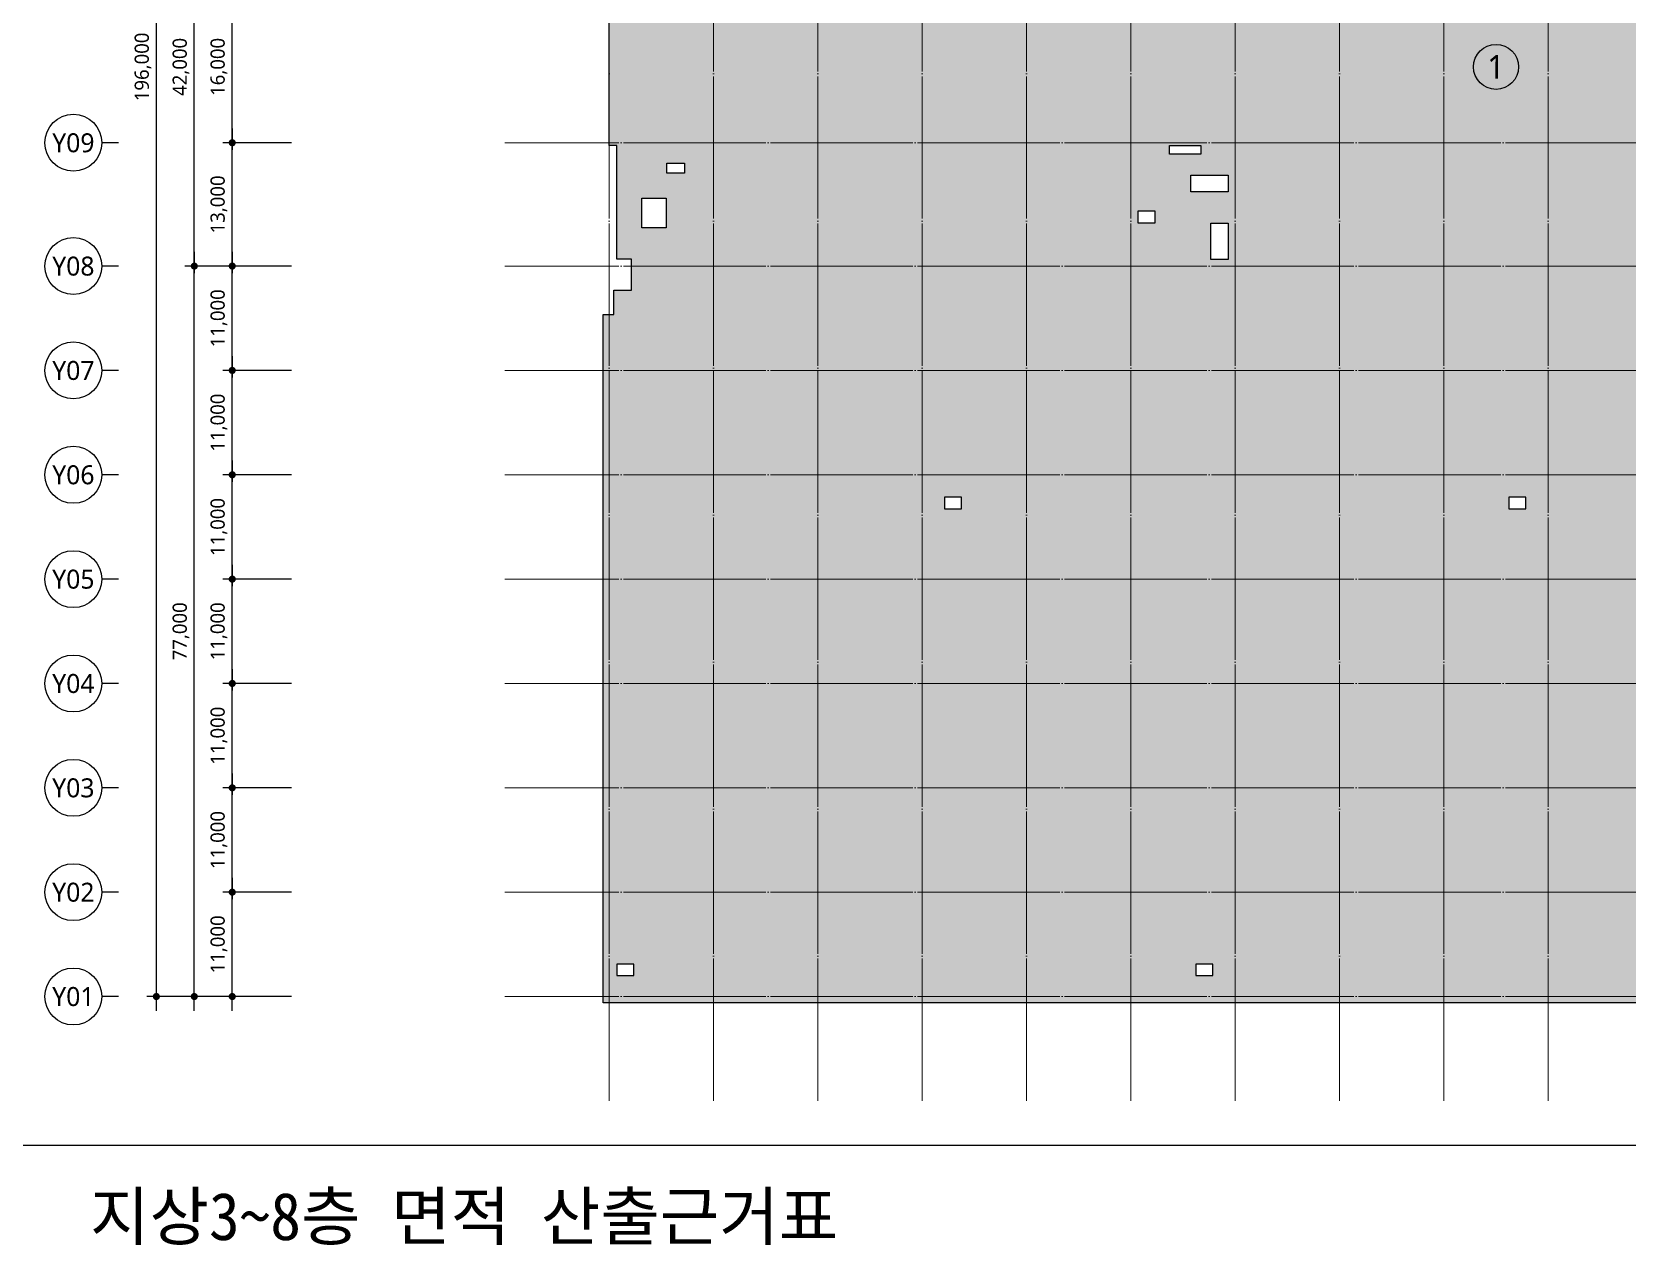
# Model space of a CAD drawing. Header units: millimetres. Extents: x 1877297 to 3504506, y 1389503 to 1925703.
# Drawn here: x 3093044 to 3261235, y 1662071 to 1789960 of the extents above; entities that cross this region are included whole.
import ezdxf
from ezdxf.enums import TextEntityAlignment as Align

# ---------------------------------------------------------------- set-up
doc = ezdxf.new("R2010")
doc.units = ezdxf.units.MM
doc.header["$LTSCALE"] = 5
doc.header["$MEASUREMENT"] = 0
doc.header["$PDSIZE"] = -10
doc.linetypes.add('CEN', pattern=[62, 60, -1, 0, -1])
doc.layers.get('0').update_dxf_attribs({"linetype": 'CONTINUOUS'})
doc.layers.get('Defpoints').update_dxf_attribs({"color": 153, "linetype": 'CONTINUOUS'})
for name, color, linetype, lineweight in [('A-AREA-LIN1', 4, 'CONTINUOUS', 25), ('A-AXIS-BUBL', 7, 'CONTINUOUS', 25), ('A-AXIS-LINE', 1, 'CEN', 15), ('A-DIMS', 7, 'CONTINUOUS', 25), ('A-XXXX-HATC', 8, 'CONTINUOUS', 18), ('A-XXXX-TABL', 7, 'CONTINUOUS', 25), ('A-XXXX-TXT2', 3, 'CONTINUOUS', 25)]:
    doc.layers.add(name, color=color, linetype=linetype, lineweight=lineweight)
doc.layers.add('AA-AREA', color=7, linetype='CONTINUOUS')
doc.styles.add('HY울릉도L', font='')
doc.styles.add('돋움', font='')
doc.styles.add('맑은고딕', font='malgun.ttf')
doc.styles.get('HY울릉도L').set_extended_font_data('HYwulM')
doc.styles.get('돋움').set_extended_font_data('DotumChe')
doc.dimstyles.new('CDIM', dxfattribs={"dimtxt": 3, "dimasz": 1.5, "dimexe": 2, "dimexo": 1, "dimgap": 1, "dimtad": 1, "dimdec": 0, "dimrnd": 0.5, "dimzin": 0, "dimdsep": 32, "dimlunit": 6, "dimtxsty": 'HY울릉도L', "dimblk1": '_CIDOT', "dimblk2": '_CIDOT', "dimsah": 1, "dimcen": 5.5, "dimclrd": 2, "dimclre": 2, "dimclrt": 7, "dimadec": 0, "dimazin": 0, "dimtfac": 1, "dimtdec": 0, "dimtix": 1, "dimtmove": 2, "dimatfit": 1, "dimldrblk": '_CIDOT', "dimfxl": 1, "dimtolj": 1, "dimtzin": 0, "dimlwd": -1, "dimarcsym": 0})

# ---------------------------------------------------------------- blocks, each defined once
blk = doc.blocks.new('면적중심선')
at = {"layer": 'A-AXIS-LINE', "ltscale": 50}
for points in [[(676821, 1781471), (676821, 1999471)], [(687821, 1781471), (687821, 1999471)], [(698821, 1781471), (698821, 1999471)], [(709821, 1781471), (709821, 1999471)], [(720821, 1781471), (720821, 1999471)], [(731821, 1781471), (731821, 1999471)], [(742821, 1781471), (742821, 1999471)], [(753821, 1781471), (753821, 1999471)], [(764821, 1781471), (764821, 1999471)], [(775821, 1781471), (775821, 1999471)], [(863821, 1882471), (665821, 1882471)], [(863821, 1869471), (665821, 1869471)], [(863821, 1858471), (665821, 1858471)], [(863821, 1847471), (665821, 1847471)], [(863821, 1836471), (665821, 1836471)], [(863821, 1825471), (665821, 1825471)], [(863821, 1814471), (665821, 1814471)], [(863821, 1803471), (665821, 1803471)], [(863821, 1792471), (665821, 1792471)]]:
    blk.add_lwpolyline(points, dxfattribs=at)
blk = doc.blocks.new('_CIDOT')
at = {"color": 0, "linetype": 'ByBlock'}
blk.add_line((2, 0), (-1, 0), dxfattribs=at)
at = {"color": 0, "linetype": 'ByBlock', "const_width": 0.5}
blk.add_lwpolyline([(-0.25, 0, 1), (0.25, 0, 1)], format="xyb", close=True, dxfattribs=at)
blk = doc.blocks.new('*D3')
at = {"layer": 'A-DIMS', "lineweight": -2, "transparency": 16777216}
for p, q in [((93193, 67121), (85943, 67121)), ((93193, 56121), (85943, 56121))]:
    blk.add_line(p, q, dxfattribs=at)
at = {"layer": 'A-DIMS', "transparency": 16777216}
blk.add_line((86943, 56871), (86943, 66371), dxfattribs=at)
at = {"layer": 'Defpoints', "color": 0, "transparency": 16777216}
for p in [(86943, 67121), (93693, 67121), (93693, 56121)]:
    blk.add_point(p, dxfattribs=at)
at = {"layer": 'A-DIMS', "transparency": 16777216, "xscale": 750, "yscale": 750, "zscale": 750}
for p, rotation in [((86943, 67121), 90), ((86943, 56121), 270)]:
    blk.add_blockref('_CIDOT', p, dxfattribs=dict(at, rotation=rotation))
at = {"layer": 'A-DIMS', "color": 3, "transparency": 16777216, "insert": (85538, 61621), "char_height": 1500, "attachment_point": 5, "rotation": 90, "style": '맑은고딕'}
blk.add_mtext('\\A1;11,000', dxfattribs=at)
blk = doc.blocks.new('*D4')
at = {"layer": 'A-DIMS', "lineweight": -2, "transparency": 16777216}
for p, q in [((93193, 78121), (85943, 78121)), ((93193, 67121), (85943, 67121))]:
    blk.add_line(p, q, dxfattribs=at)
at = {"layer": 'A-DIMS', "transparency": 16777216}
blk.add_line((86943, 67871), (86943, 77371), dxfattribs=at)
at = {"layer": 'Defpoints', "color": 0, "transparency": 16777216}
for p in [(86943, 78121), (93693, 78121), (93693, 67121)]:
    blk.add_point(p, dxfattribs=at)
at = {"layer": 'A-DIMS', "transparency": 16777216, "xscale": 750, "yscale": 750, "zscale": 750}
for p, rotation in [((86943, 78121), 90), ((86943, 67121), 270)]:
    blk.add_blockref('_CIDOT', p, dxfattribs=dict(at, rotation=rotation))
at = {"layer": 'A-DIMS', "color": 3, "transparency": 16777216, "insert": (85538, 72621), "char_height": 1500, "attachment_point": 5, "rotation": 90, "style": '맑은고딕'}
blk.add_mtext('\\A1;11,000', dxfattribs=at)
blk = doc.blocks.new('*D5')
at = {"layer": 'A-DIMS', "lineweight": -2, "transparency": 16777216}
for p, q in [((93193, 89121), (85943, 89121)), ((93193, 78121), (85943, 78121))]:
    blk.add_line(p, q, dxfattribs=at)
at = {"layer": 'A-DIMS', "transparency": 16777216}
blk.add_line((86943, 78871), (86943, 88371), dxfattribs=at)
at = {"layer": 'Defpoints', "color": 0, "transparency": 16777216}
for p in [(86943, 89121), (93693, 89121), (93693, 78121)]:
    blk.add_point(p, dxfattribs=at)
at = {"layer": 'A-DIMS', "transparency": 16777216, "xscale": 750, "yscale": 750, "zscale": 750}
for p, rotation in [((86943, 89121), 90), ((86943, 78121), 270)]:
    blk.add_blockref('_CIDOT', p, dxfattribs=dict(at, rotation=rotation))
at = {"layer": 'A-DIMS', "color": 3, "transparency": 16777216, "insert": (85538, 83621), "char_height": 1500, "attachment_point": 5, "rotation": 90, "style": '맑은고딕'}
blk.add_mtext('\\A1;11,000', dxfattribs=at)
blk = doc.blocks.new('*D6')
at = {"layer": 'A-DIMS', "lineweight": -2, "transparency": 16777216}
for p, q in [((93193, 100121), (85943, 100121)), ((93193, 89121), (85943, 89121))]:
    blk.add_line(p, q, dxfattribs=at)
at = {"layer": 'A-DIMS', "transparency": 16777216}
blk.add_line((86943, 89871), (86943, 99371), dxfattribs=at)
at = {"layer": 'Defpoints', "color": 0, "transparency": 16777216}
for p in [(86943, 100121), (93693, 100121), (93693, 89121)]:
    blk.add_point(p, dxfattribs=at)
at = {"layer": 'A-DIMS', "transparency": 16777216, "xscale": 750, "yscale": 750, "zscale": 750}
for p, rotation in [((86943, 100121), 90), ((86943, 89121), 270)]:
    blk.add_blockref('_CIDOT', p, dxfattribs=dict(at, rotation=rotation))
at = {"layer": 'A-DIMS', "color": 3, "transparency": 16777216, "insert": (85538, 94621), "char_height": 1500, "attachment_point": 5, "rotation": 90, "style": '맑은고딕'}
blk.add_mtext('\\A1;11,000', dxfattribs=at)
blk = doc.blocks.new('*D7')
at = {"layer": 'A-DIMS', "lineweight": -2, "transparency": 16777216}
for p, q in [((93193, 111121), (85943, 111121)), ((93193, 100121), (85943, 100121))]:
    blk.add_line(p, q, dxfattribs=at)
at = {"layer": 'A-DIMS', "transparency": 16777216}
blk.add_line((86943, 100871), (86943, 110371), dxfattribs=at)
at = {"layer": 'Defpoints', "color": 0, "transparency": 16777216}
for p in [(86943, 111121), (93693, 111121), (93693, 100121)]:
    blk.add_point(p, dxfattribs=at)
at = {"layer": 'A-DIMS', "transparency": 16777216, "xscale": 750, "yscale": 750, "zscale": 750}
for p, rotation in [((86943, 111121), 90), ((86943, 100121), 270)]:
    blk.add_blockref('_CIDOT', p, dxfattribs=dict(at, rotation=rotation))
at = {"layer": 'A-DIMS', "color": 3, "transparency": 16777216, "insert": (85538, 105621), "char_height": 1500, "attachment_point": 5, "rotation": 90, "style": '맑은고딕'}
blk.add_mtext('\\A1;11,000', dxfattribs=at)
blk = doc.blocks.new('*D8')
at = {"layer": 'A-DIMS', "lineweight": -2, "transparency": 16777216}
for p, q in [((93193, 122121), (85943, 122121)), ((93193, 111121), (85943, 111121))]:
    blk.add_line(p, q, dxfattribs=at)
at = {"layer": 'A-DIMS', "transparency": 16777216}
blk.add_line((86943, 111871), (86943, 121371), dxfattribs=at)
at = {"layer": 'Defpoints', "color": 0, "transparency": 16777216}
for p in [(86943, 122121), (93693, 122121), (93693, 111121)]:
    blk.add_point(p, dxfattribs=at)
at = {"layer": 'A-DIMS', "transparency": 16777216, "xscale": 750, "yscale": 750, "zscale": 750}
for p, rotation in [((86943, 122121), 90), ((86943, 111121), 270)]:
    blk.add_blockref('_CIDOT', p, dxfattribs=dict(at, rotation=rotation))
at = {"layer": 'A-DIMS', "color": 3, "transparency": 16777216, "insert": (85538, 116621), "char_height": 1500, "attachment_point": 5, "rotation": 90, "style": '맑은고딕'}
blk.add_mtext('\\A1;11,000', dxfattribs=at)
blk = doc.blocks.new('*D9')
at = {"layer": 'A-DIMS', "lineweight": -2, "transparency": 16777216}
for p, q in [((93193, 135121), (85943, 135121)), ((93193, 122121), (85943, 122121))]:
    blk.add_line(p, q, dxfattribs=at)
at = {"layer": 'A-DIMS', "transparency": 16777216}
blk.add_line((86943, 122871), (86943, 134371), dxfattribs=at)
at = {"layer": 'Defpoints', "color": 0, "transparency": 16777216}
for p in [(86943, 135121), (93693, 135121), (93693, 122121)]:
    blk.add_point(p, dxfattribs=at)
at = {"layer": 'A-DIMS', "transparency": 16777216, "xscale": 750, "yscale": 750, "zscale": 750}
for p, rotation in [((86943, 135121), 90), ((86943, 122121), 270)]:
    blk.add_blockref('_CIDOT', p, dxfattribs=dict(at, rotation=rotation))
at = {"layer": 'A-DIMS', "color": 3, "transparency": 16777216, "insert": (85538, 128621), "char_height": 1500, "attachment_point": 5, "rotation": 90, "style": '맑은고딕'}
blk.add_mtext('\\A1;13,000', dxfattribs=at)
blk = doc.blocks.new('*D10')
at = {"layer": 'A-DIMS', "lineweight": -2, "transparency": 16777216}
for p, q in [((93193, 151121), (85943, 151121)), ((93193, 135121), (85943, 135121))]:
    blk.add_line(p, q, dxfattribs=at)
at = {"layer": 'A-DIMS', "transparency": 16777216}
blk.add_line((86943, 135871), (86943, 150371), dxfattribs=at)
at = {"layer": 'Defpoints', "color": 0, "transparency": 16777216}
for p in [(86943, 151121), (93693, 151121), (93693, 135121)]:
    blk.add_point(p, dxfattribs=at)
at = {"layer": 'A-DIMS', "transparency": 16777216, "xscale": 750, "yscale": 750, "zscale": 750}
for p, rotation in [((86943, 151121), 90), ((86943, 135121), 270)]:
    blk.add_blockref('_CIDOT', p, dxfattribs=dict(at, rotation=rotation))
at = {"layer": 'A-DIMS', "color": 3, "transparency": 16777216, "insert": (85538, 143121), "char_height": 1500, "attachment_point": 5, "rotation": 90, "style": '맑은고딕'}
blk.add_mtext('\\A1;16,000', dxfattribs=at)
blk = doc.blocks.new('*D19')
at = {"layer": 'A-DIMS', "lineweight": -2, "transparency": 16777216}
for p, q in [((93193, 122121), (81943, 122121)), ((93193, 45121), (81943, 45121))]:
    blk.add_line(p, q, dxfattribs=at)
at = {"layer": 'A-DIMS', "transparency": 16777216}
blk.add_line((82943, 45871), (82943, 121371), dxfattribs=at)
at = {"layer": 'Defpoints', "color": 0, "transparency": 16777216}
for p in [(82943, 122121), (93693, 122121), (93693, 45121)]:
    blk.add_point(p, dxfattribs=at)
at = {"layer": 'A-DIMS', "transparency": 16777216, "xscale": 750, "yscale": 750, "zscale": 750}
for p, rotation in [((82943, 122121), 90), ((82943, 45121), 270)]:
    blk.add_blockref('_CIDOT', p, dxfattribs=dict(at, rotation=rotation))
at = {"layer": 'A-DIMS', "color": 3, "transparency": 16777216, "insert": (81542, 83621), "char_height": 1500, "attachment_point": 5, "rotation": 90, "style": '맑은고딕'}
blk.add_mtext('\\A1;77,000', dxfattribs=at)
blk = doc.blocks.new('*D20')
at = {"layer": 'A-DIMS', "lineweight": -2, "transparency": 16777216}
for p, q in [((93193, 241121), (77943, 241121)), ((93193, 45121), (77943, 45121))]:
    blk.add_line(p, q, dxfattribs=at)
at = {"layer": 'A-DIMS', "transparency": 16777216}
blk.add_line((78943, 45871), (78943, 240371), dxfattribs=at)
at = {"layer": 'Defpoints', "color": 0, "transparency": 16777216}
for p in [(78943, 241121), (93693, 241121), (93693, 45121)]:
    blk.add_point(p, dxfattribs=at)
at = {"layer": 'A-DIMS', "transparency": 16777216, "xscale": 750, "yscale": 750, "zscale": 750}
for p, rotation in [((78943, 241121), 90), ((78943, 45121), 270)]:
    blk.add_blockref('_CIDOT', p, dxfattribs=dict(at, rotation=rotation))
at = {"layer": 'A-DIMS', "color": 3, "transparency": 16777216, "insert": (77538, 143121), "char_height": 1500, "attachment_point": 5, "rotation": 90, "style": '맑은고딕'}
blk.add_mtext('\\A1;196,000', dxfattribs=at)
blk = doc.blocks.new('*D21')
at = {"layer": 'A-DIMS', "lineweight": -2, "transparency": 16777216}
for p, q in [((93193, 56121), (85943, 56121)), ((93193, 45121), (85943, 45121))]:
    blk.add_line(p, q, dxfattribs=at)
at = {"layer": 'A-DIMS', "transparency": 16777216}
blk.add_line((86943, 45871), (86943, 55371), dxfattribs=at)
at = {"layer": 'Defpoints', "color": 0, "transparency": 16777216}
for p in [(86943, 56121), (93693, 56121), (93693, 45121)]:
    blk.add_point(p, dxfattribs=at)
at = {"layer": 'A-DIMS', "transparency": 16777216, "xscale": 750, "yscale": 750, "zscale": 750}
for p, rotation in [((86943, 56121), 90), ((86943, 45121), 270)]:
    blk.add_blockref('_CIDOT', p, dxfattribs=dict(at, rotation=rotation))
at = {"layer": 'A-DIMS', "color": 3, "transparency": 16777216, "insert": (85538, 50621), "char_height": 1500, "attachment_point": 5, "rotation": 90, "style": '맑은고딕'}
blk.add_mtext('\\A1;11,000', dxfattribs=at)
blk = doc.blocks.new('*D22')
at = {"layer": 'A-DIMS', "lineweight": -2, "transparency": 16777216}
for p, q in [((93193, 164121), (81943, 164121)), ((93193, 122121), (81943, 122121))]:
    blk.add_line(p, q, dxfattribs=at)
at = {"layer": 'A-DIMS', "transparency": 16777216}
blk.add_line((82943, 122871), (82943, 163371), dxfattribs=at)
at = {"layer": 'Defpoints', "color": 0, "transparency": 16777216}
for p in [(82943, 164121), (93693, 164121), (93693, 122121)]:
    blk.add_point(p, dxfattribs=at)
at = {"layer": 'A-DIMS', "transparency": 16777216, "xscale": 750, "yscale": 750, "zscale": 750}
for p, rotation in [((82943, 164121), 90), ((82943, 122121), 270)]:
    blk.add_blockref('_CIDOT', p, dxfattribs=dict(at, rotation=rotation))
at = {"layer": 'A-DIMS', "color": 3, "transparency": 16777216, "insert": (81542, 143121), "char_height": 1500, "attachment_point": 5, "rotation": 90, "style": '맑은고딕'}
blk.add_mtext('\\A1;42,000', dxfattribs=at)
blk = doc.blocks.new('DIM(210222)')
for p, q in [((74943, 135120.6), (73193, 135120.6)), ((74943, 122120.6), (73193, 122120.6)), ((74943, 111120.6), (73193, 111120.6)), ((74943, 100120.6), (73193, 100120.6)), ((74943, 89120.6), (73193, 89120.6)), ((74943, 78120.6), (73193, 78120.6)), ((74943, 67120.6), (73193, 67120.6)), ((74943, 56120.6), (73193, 56120.6)), ((74943, 45120.6), (73193, 45120.6))]:
    blk.add_line(p, q)
at = {"layer": 'A-AXIS-BUBL', "ltscale": 0.2}
for centre in [(70193, 135120.6), (70193, 122120.6), (70193, 111120.6), (70193, 100120.6), (70193, 89120.6), (70193, 78120.6), (70193, 67120.6), (70193, 56120.6), (70193, 45120.6)]:
    blk.add_circle(centre, 3000, dxfattribs=at)
at = {"layer": 'A-XXXX-TXT2', "ltscale": 0.2, "style": '맑은고딕'}
for s, p in [('Y09', (70193, 135120.6)), ('Y08', (70193, 122120.6)), ('Y07', (70193, 111120.6)), ('Y06', (70193, 100120.6)), ('Y05', (70193, 89120.6)), ('Y04', (70193, 78120.6)), ('Y03', (70193, 67120.6)), ('Y02', (70193, 56120.6)), ('Y01', (70193, 45120.6))]:
    blk.add_text(s, height=2000, dxfattribs=at).set_placement(p, align=Align.MIDDLE)
at = {"layer": 'A-DIMS'}
for p1, p2, distance, picture, middle in [((93693, 45120.6), (93693, 241120.6), 14750, '*D20', (77538.1, 143120.6)), ((93693, 122120.6), (93693, 164120.6), 10750, '*D22', (81542.2, 143120.6)), ((93693, 135120.6), (93693, 151120.6), 6750, '*D10', (85538.1, 143120.6)), ((93693, 122120.6), (93693, 135120.6), 6750, '*D9', (85538.1, 128620.6)), ((93693, 45120.6), (93693, 122120.6), 10750, '*D19', (81542.2, 83620.6)), ((93693, 111120.6), (93693, 122120.6), 6750, '*D8', (85538.1, 116620.6)), ((93693, 100120.6), (93693, 111120.6), 6750, '*D7', (85538.1, 105620.6)), ((93693, 89120.6), (93693, 100120.6), 6750, '*D6', (85538.1, 94620.6)), ((93693, 78120.6), (93693, 89120.6), 6750, '*D5', (85538.1, 83620.6)), ((93693, 67120.6), (93693, 78120.6), 6750, '*D4', (85538.1, 72620.6)), ((93693, 56120.6), (93693, 67120.6), 6750, '*D3', (85538.1, 61620.6)), ((93693, 45120.6), (93693, 56120.6), 6750, '*D21', (85538.1, 50620.6))]:
    dim = blk.add_aligned_dim(p1=p1, p2=p2, distance=distance, dimstyle='CDIM', override={"dimscale": 500, "dimtxsty": '맑은고딕', "dimclrd": 256, "dimclre": 256, "dimclrt": 3}, dxfattribs=at)
    dim.commit()
    dim.dimension.update_dxf_attribs({"geometry": picture, "text_midpoint": middle})

msp = doc.modelspace()

# ---------------------------------------------------------------- hatches: boundary and pattern name
at = {"layer": 'A-XXXX-HATC'}
h = msp.add_hatch(color=256, dxfattribs=at)
h.dxf.hatch_style = 1
h.paths.add_polyline_path([(3329915.1, 1794573.4), (3329115.1, 1794573.4), (3329115.1, 1806553.4), (3327565.1, 1806553.4), (3327565.1, 1809823.4), (3329415.1, 1809823.4), (3329415.1, 1812373.4), (3330565.1, 1812373.4), (3330565.1, 1884923.4), (3197265.1, 1884923.4), (3197265.1, 1806773.4), (3197615.1, 1806773.4), (3197615.1, 1806583.4), (3199990.1, 1806583.4), (3199990.1, 1803548.4), (3197615.1, 1803548.4), (3197615.1, 1794273.4), (3153915.1, 1794273.4), (3153915.1, 1777973.4), (3154715.1, 1777973.4), (3154715.1, 1765993.4), (3156265.1, 1765993.4), (3156265.1, 1762723.4), (3154415.1, 1762723.4), (3154415.1, 1760173.4), (3153265.1, 1760173.4), (3153265.1, 1687623.4), (3286565.1, 1687623.4), (3286565.1, 1765773.4), (3286215.1, 1765773.4), (3286215.1, 1765963.4), (3283840.1, 1765963.4), (3283840.1, 1768998.4), (3286215.1, 1768998.4), (3286215.1, 1778273.4), (3329915.1, 1778273.4)])
h.paths.add_polyline_path([(3264665.1, 1797698.4), (3264665.1, 1799448.4), (3268590.1, 1799448.4), (3268590.1, 1797698.4)], flags=16)
h.paths.add_polyline_path([(3267840.1, 1794573.4), (3267840.1, 1795473.4), (3270840.1, 1795473.4), (3270840.1, 1794573.4)], flags=16)
h.paths.add_polyline_path([(3264665.1, 1802748.4), (3264665.1, 1806573.4), (3266490.1, 1806573.4), (3266490.1, 1802748.4)], flags=16)
h.paths.add_polyline_path([(3272365.1, 1801498.4), (3272365.1, 1802723.4), (3274165.1, 1802723.4), (3274165.1, 1801498.4)], flags=16)
h.paths.add_polyline_path([(3275665.1, 1771048.4), (3277465.1, 1771048.4), (3277465.1, 1769823.4), (3275665.1, 1769823.4)], flags=16)
h.paths.add_polyline_path([(3278990.1, 1777973.4), (3279815.1, 1777973.4), (3279815.1, 1775473.4), (3278990.1, 1775473.4)], flags=16)
h.paths.add_polyline_path([(3219165.1, 1774848.4), (3219165.1, 1773098.4), (3215240.1, 1773098.4), (3215240.1, 1774848.4)], flags=16)
h.paths.add_polyline_path([(3216290.1, 1777973.4), (3216290.1, 1777073.4), (3212990.1, 1777073.4), (3212990.1, 1777973.4)], flags=16)
h.paths.add_polyline_path([(3219165.1, 1769798.4), (3219165.1, 1765973.4), (3217340.1, 1765973.4), (3217340.1, 1769798.4)], flags=16)
h.paths.add_polyline_path([(3211465.1, 1771048.4), (3211465.1, 1769823.4), (3209665.1, 1769823.4), (3209665.1, 1771048.4)], flags=16)
h.paths.add_polyline_path([(3208165.1, 1801498.4), (3206365.1, 1801498.4), (3206365.1, 1802723.4), (3208165.1, 1802723.4)], flags=16)
h.paths.add_polyline_path([(3204840.1, 1794573.4), (3204015.1, 1794573.4), (3204015.1, 1797073.4), (3204840.1, 1797073.4)], flags=16)
h.paths.add_polyline_path([(3248765.1, 1740923.4), (3250565.1, 1740923.4), (3250565.1, 1739698.4), (3248765.1, 1739698.4)], flags=16)
h.paths.add_polyline_path([(3235065.1, 1831623.4), (3233265.1, 1831623.4), (3233265.1, 1832848.4), (3235065.1, 1832848.4)], flags=16)
h.paths.add_polyline_path([(3292765.1, 1831623.4), (3292765.1, 1832848.4), (3294565.1, 1832848.4), (3294565.1, 1831623.4)], flags=16)
h.paths.add_polyline_path([(3191065.1, 1740923.4), (3191065.1, 1739698.4), (3189265.1, 1739698.4), (3189265.1, 1740923.4)], flags=16)
h.paths.add_polyline_path([(3321990.1, 1796423.4), (3321990.1, 1797473.4), (3323840.1, 1797473.4), (3323840.1, 1796423.4)], flags=16)
h.paths.add_polyline_path([(3323915.1, 1800098.4), (3323915.1, 1803248.4), (3326490.1, 1803248.4), (3326490.1, 1800098.4)], flags=16)
h.paths.add_polyline_path([(3161840.1, 1776123.4), (3161840.1, 1775073.4), (3159990.1, 1775073.4), (3159990.1, 1776123.4)], flags=16)
h.paths.add_polyline_path([(3159915.1, 1772448.4), (3159915.1, 1769298.4), (3157340.1, 1769298.4), (3157340.1, 1772448.4)], flags=16)
h.paths.add_polyline_path([(3266265.1, 1880848.4), (3266265.1, 1882073.4), (3268065.1, 1882073.4), (3268065.1, 1880848.4)], flags=16)
h.paths.add_polyline_path([(3217565.1, 1691698.4), (3217565.1, 1690473.4), (3215765.1, 1690473.4), (3215765.1, 1691698.4)], flags=16)
h.paths.add_polyline_path([(3283315.1, 1691698.4), (3285115.1, 1691698.4), (3285115.1, 1690473.4), (3283315.1, 1690473.4)], flags=16)
h.paths.add_polyline_path([(3200515.1, 1880848.4), (3198715.1, 1880848.4), (3198715.1, 1882073.4), (3200515.1, 1882073.4)], flags=16)
h.paths.add_polyline_path([(3327315.1, 1880848.4), (3327315.1, 1882073.4), (3329115.1, 1882073.4), (3329115.1, 1880848.4)], flags=16)
h.paths.add_polyline_path([(3156515.1, 1691698.4), (3156515.1, 1690473.4), (3154715.1, 1690473.4), (3154715.1, 1691698.4)], flags=16)
h = msp.add_hatch(dxfattribs=at)
h.set_pattern_fill('ANSI31', color=251, scale=200)
h.set_pattern_definition([(45, (-1857646, 658445.63), (-449.012806, 449.012806), [])])
h.paths.add_polyline_path([(3329915.1, 1778273.4), (3317415.1, 1778273.4), (3317415.1, 1776673.4), (3301015.1, 1776673.4), (3301015.1, 1778273.4), (3288515.1, 1778273.4), (3288515.1, 1725973.4, 0.41421356), (3309215.1, 1705273.4, 0.41421356), (3329915.1, 1725973.4)])
h.paths.add_polyline_path([(3297915.1, 1755973.4, -0.41421356), (3309215.1, 1767273.4, -0.41421356), (3320515.1, 1755973.4), (3320515.1, 1725973.4, -0.41421356), (3309215.1, 1714673.4, -0.41421356), (3297915.1, 1725973.4)], flags=16)
h.paths.add_polyline_path([(3195315.1, 1846573.4, 0.41421356), (3174615.1, 1867273.4, 0.41421356), (3153915.1, 1846573.4), (3153915.1, 1794273.4), (3166415.1, 1794273.4), (3166415.1, 1795873.4), (3182815.1, 1795873.4), (3182815.1, 1794273.4), (3195315.1, 1794273.4)])
h.paths.add_polyline_path([(3174615.1, 1805273.4, -0.41421356), (3163315.1, 1816573.4), (3163315.1, 1846573.4, -0.41421356), (3174615.1, 1857873.4, -0.41421356), (3185915.1, 1846573.4), (3185915.1, 1816573.4, -0.41421356)], flags=16)

# ---------------------------------------------------------------- linework, layer by layer
at = {"layer": 'A-AREA-LIN1'}
msp.add_lwpolyline([(3286565.1, 1687623.4), (3153265.1, 1687623.4), (3153265.1, 1760173.4), (3154415.1, 1760173.4), (3154415.1, 1762723.4), (3156265.1, 1762723.4), (3156265.1, 1765993.4), (3154715.1, 1765993.4), (3154715.1, 1777973.4), (3153915.1, 1777973.4), (3153915.1, 1794273.4), (3197615.1, 1794273.4), (3197615.1, 1803548.4), (3199990.1, 1803548.4), (3199990.1, 1806583.4), (3197615.1, 1806583.4), (3197615.1, 1806773.4), (3197265.1, 1806773.4), (3197265.1, 1884923.4), (3330565.1, 1884923.4)], dxfattribs=at)
for points in [[(3212990.1, 1777973.4), (3216290.1, 1777973.4), (3216290.1, 1777073.4), (3212990.1, 1777073.4)], [(3159990.1, 1776123.4), (3161840.1, 1776123.4), (3161840.1, 1775073.4), (3159990.1, 1775073.4)], [(3215240.1, 1774848.4), (3219165.1, 1774848.4), (3219165.1, 1773098.4), (3215240.1, 1773098.4)], [(3157340.1, 1772448.4), (3159915.1, 1772448.4), (3159915.1, 1769298.4), (3157340.1, 1769298.4)], [(3211465.1, 1771048.4), (3209665.1, 1771048.4), (3209665.1, 1769823.4), (3211465.1, 1769823.4)], [(3217340.1, 1769798.4), (3219165.1, 1769798.4), (3219165.1, 1765973.4), (3217340.1, 1765973.4)], [(3189265.1, 1739698.4), (3191065.1, 1739698.4), (3191065.1, 1740923.4), (3189265.1, 1740923.4)], [(3248765.1, 1739698.4), (3250565.1, 1739698.4), (3250565.1, 1740923.4), (3248765.1, 1740923.4)], [(3154715.1, 1690473.4), (3156515.1, 1690473.4), (3156515.1, 1691698.4), (3154715.1, 1691698.4)], [(3215765.1, 1690473.4), (3217565.1, 1690473.4), (3217565.1, 1691698.4), (3215765.1, 1691698.4)]]:
    msp.add_lwpolyline(points, close=True, dxfattribs=at)
at = {"layer": 'A-XXXX-TABL'}
msp.add_line((2717297, 1672602.8), (3436047, 1672602.8), dxfattribs=at)
at = {"layer": 'AA-AREA', "ltscale": 0.2}
msp.add_circle((3247415.1, 1786273.4), 2373.1, dxfattribs=at)

# ---------------------------------------------------------------- block references
for name, p in [('DIM(210222)', (3027222, 1643152.8)), ('면적중심선', (2477094, -104197.1))]:
    msp.add_blockref(name, p)

# ---------------------------------------------------------------- texts
at = {"layer": 'A-XXXX-TXT2', "style": '맑은고딕'}
msp.add_text('1', height=2500, dxfattribs=at).set_placement((3247415.1, 1786273.4), align=Align.MIDDLE)
at = {"layer": 'A-XXXX-TXT2', "style": '돋움'}
msp.add_text('지상3~8층 면적 산출근거표', height=5000, dxfattribs=at).set_placement((3099172, 1662602.8))

doc.saveas('drawing.dxf')
